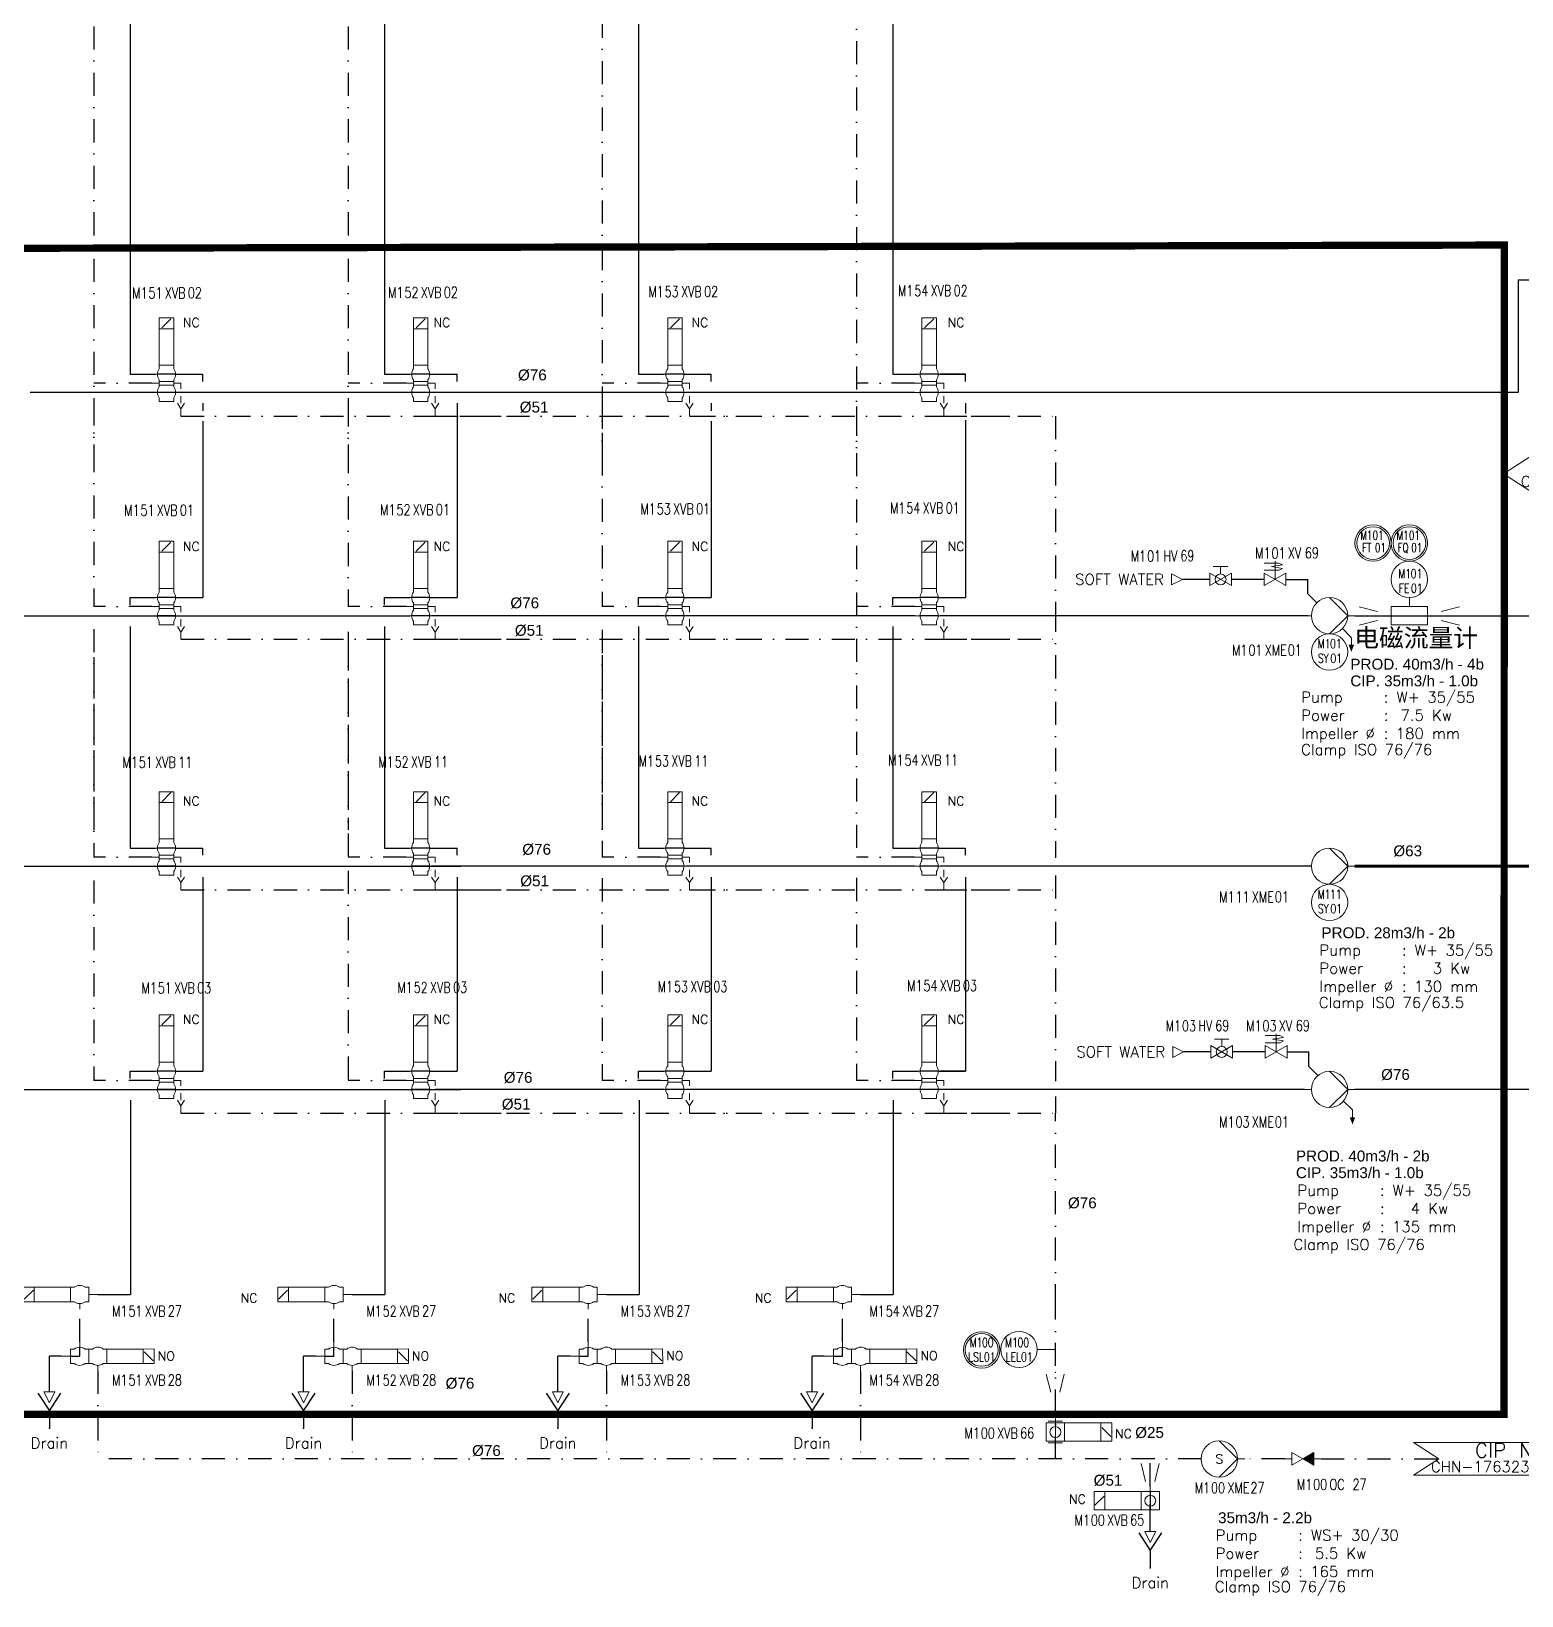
# Model space of a CAD drawing. Header units: inches. Extents: x 10153 to 11620, y 22178 to 23140.
# Drawn here: x 10433.2 to 10843.5, y 22178.2 to 22609 of the extents above; entities that cross this region are included whole.
import ezdxf
from ezdxf.enums import TextEntityAlignment as Align

# ---------------------------------------------------------------- set-up
doc = ezdxf.new("R2010")
doc.units = ezdxf.units.IN
doc.header["$MEASUREMENT"] = 0
doc.linetypes.add('ACAD_ISO02W100', pattern=[15, 12, -3])
doc.linetypes.add('DASHDOT2', pattern=[12.7, 6.35, -3.175, 0, -3.175])
for name, color, linetype, lineweight in [('15 Pipe Drain', 32, 'Continuous', 30), ('19 Pipe Process', 30, 'Continuous', 30), ('31 Equipment', 7, 'Continuous', 9), ('33 Instruments Labels', 7, 'Continuous', 9), ('43 TXT Chinese', 7, 'Continuous', 9), ('61 Revision Cloud', 1, 'Continuous', 9), ('Pipe-process', 30, 'Continuous', 70)]:
    doc.layers.add(name, color=color, linetype=linetype, lineweight=lineweight)
for name, color, linetype in [('DIAMETRE', 7, 'Continuous'), ('MATERIEL-DIVERS', 7, 'Continuous'), ('POMPES', 7, 'Continuous'), ('POMPES-PROCESS', 7, 'Continuous'), ('REPERES', 7, 'Continuous'), ('techn-data', 7, 'Continuous'), ('TEXTES', 7, 'Continuous'), ('TUYAUTERIE-EAU', 5, 'Continuous'), ('TUYAUTERIE-EGOUT', 32, 'Continuous'), ('TUYAUTERIE-NEP', 4, 'DASHDOT2'), ('TUYAUTERIE-PROCESS', 30, 'Continuous'), ('TXT_FR', 7, 'Continuous'), ('VANNES', 7, 'Continuous')]:
    doc.layers.add(name, color=color, linetype=linetype)
doc.layers.get('REPERES').off()
doc.styles.add('ROMANS', font='ROMANS.SHX')
doc.styles.add('ROMANT', font='romant')
doc.styles.get("Standard").update_dxf_attribs({"font": 'arial.ttf'})
doc.styles.add('USER1', font='TXT.SHX', dxfattribs={"bigfont": 'gbcbig.shx'})

# ---------------------------------------------------------------- blocks, each defined once
blk = doc.blocks.new('TEXT-PUMP_caract_ANGLAIS')
at = {"layer": 'techn-data', "style": 'ROMANS'}
for s, p in [('Pump', (-22, 9)), ('Power', (-22, 4)), ('Kw', (14, 4)), ('Impeller %%C', (-22, -1)), ('mm', (14, -1))]:
    blk.add_text(s, height=3, dxfattribs=at).set_placement(p)
for p in [(2, 9), (2, 4), (2, -1)]:
    blk.add_text(':', height=3, dxfattribs=at).set_placement(p, align=Align.RIGHT)
blk.add_attdef('Type', (4.23, 9), '', height=3, dxfattribs=at)
for tag, p in [('Pui', (11.76, 4)), ('Dia', (11.76, -1))]:
    blk.add_attdef(tag, text='', height=3, dxfattribs=at).set_placement(p, align=Align.RIGHT)
blk = doc.blocks.new('APV-FCE-NRV-GEN-1')
at = {"layer": '31 Equipment'}
h = blk.add_hatch(dxfattribs=at)
h.set_pattern_fill('ANSI31', color=256, scale=0.01, style=0)
h.set_pattern_definition([(45, (0, 0), (-0.02245064, 0.02245064), [])])
h.paths.add_polyline_path([(3, 1.75), (3, -1.75), (0, 0)])
at = {"layer": '31 Equipment', "linetype": 'ACAD_ISO02W100', "ltscale": 38}
for p, q in [((-3, 0), (-5, 0)), ((0, 0), (-3, 1.75)), ((-3, 1.75), (-3, -1.75)), ((0, 0), (-3, -1.75)), ((0, 0), (3, 1.75)), ((0, 0), (3, -1.75)), ((3, 1.75), (3, -1.75)), ((3, 0), (5, 0))]:
    blk.add_line(p, q, dxfattribs=at)
blk = doc.blocks.new('APV-PMP-GEN-CENTRI-1')
at = {"layer": '31 Equipment', "ltscale": 38}
for p, q in [((5, 0), (0, 5)), ((-5, 0), (-7, 0)), ((5, 0), (0, -5)), ((5, 0), (7, 0))]:
    blk.add_line(p, q, dxfattribs=at)
blk.add_circle((0, 0), 5, dxfattribs=at)
at = {"layer": '31 Equipment', "style": 'ROMANT', "flags": 8}
blk.add_attdef('I', text='', height=2.5, dxfattribs=at).set_placement((0, 0), align=Align.MIDDLE)
blk = doc.blocks.new('APV-VLV-DSEAT-SDE44-3')
at = {"layer": '31 Equipment', "ltscale": 38}
for p, q in [((1.25, 20.25), (-1.25, 17.75)), ((-2.5, 5), (-4, 5)), ((-2, 7.5), (-2, 6.5)), ((2, 7.5), (2, 6.5)), ((2.5, 5), (4, 5)), ((-2, 2.5), (-4, 2.5)), ((-2.5, 0), (-4, 0)), ((2, 2.5), (4, 2.5)), ((2.5, 0), (4, 0)), ((4, 2.5), (4, 1)), ((-2, -2.5), (-2, -1.5)), ((2, -2.5), (2, -1.5)), ((4, -4.5), (3, -3)), ((4, -1), (4, -3)), ((5, -3), (4, -4.5)), ((4, -4.5), (4, -6.5))]:
    blk.add_line(p, q, dxfattribs=at)
at = {"layer": '31 Equipment', "lineweight": 30}
for p, q in [((2.5, 5), (-2.5, 5)), ((2.5, 0), (-2.5, 0))]:
    blk.add_line(p, q, dxfattribs=at)
at = {"layer": '31 Equipment'}
for p, q in [((-2, 3), (-2, 3.5)), ((-2, 1.5), (-2, 2.5)), ((2, 3), (2, 3.5)), ((2, 1.5), (2, 2.5)), ((-2, -2.5), (2, -2.5))]:
    blk.add_line(p, q, dxfattribs=at)
at = {"layer": '31 Equipment', "ltscale": 38}
for points in [[(-2, 17.5), (2, 17.5), (2, 20.5), (-2, 20.5)], [(-2, 7.5), (2, 7.5), (2, 17.5), (-2, 17.5)], [(-2, 3), (2, 3), (2, 2), (-2, 2)]]:
    blk.add_lwpolyline(points, close=True, dxfattribs=at)
for centre, start, end in [((0, 5), 143.1301, 216.8699), ((0, 5), 323.1301, 36.8699), ((0, 0), 143.1301, 216.8699), ((0, 0), 323.1301, 36.8699)]:
    blk.add_arc(centre, 2.5, start, end, dxfattribs=at)
blk = doc.blocks.new('APV-PMP-GEN-CENTR-1')
at = {"layer": '31 Equipment', "ltscale": 38}
for p, q in [((5, 0), (0, 5)), ((-5, 0), (-7, 0)), ((5, 0), (0, -5)), ((5, 0), (7, 0))]:
    blk.add_line(p, q, dxfattribs=at)
blk.add_circle((0, 0), 5, dxfattribs=at)
blk = doc.blocks.new('APV-INS-M-L-SY')
at = {"layer": '31 Equipment', "color": 7}
blk.add_circle((0, 0), 5, dxfattribs=at)
blk = doc.blocks.new('EGOUT')
at = {"color": 7}
for p, q in [((-3.2, 9.61), (0, 4.81)), ((0, 4.81), (3.2, 9.61)), ((0, 4.81), (0, 0))]:
    blk.add_line(p, q, dxfattribs=at)
at = {"color": 7, "extrusion": (0, -1, 0)}
blk.add_point((0, 0), dxfattribs=at)
at = {"layer": 'POMPES-PROCESS', "style": 'ROMANS'}
blk.add_attdef('EGOUT', text='', height=3, dxfattribs=at).set_placement((0, -4), align=Align.MIDDLE)
blk = doc.blocks.new('APV-SIGN-ARW-FLOW-1')
at = {"layer": '31 Equipment'}
for p, q in [((-1.5, -1.5), (-1.5, 1.5)), ((-1.5, 1.5), (1.5, 0)), ((1.5, 0), (-1.5, -1.5))]:
    blk.add_line(p, q, dxfattribs=at)
blk = doc.blocks.new('APV-VLV-BFLY-SV-4')
at = {"layer": '31 Equipment', "ltscale": 38}
for p, q in [((1.25, 15.25), (-1.25, 12.75)), ((2.5, 2.5), (-2.5, 2.5)), ((-2.5, 2.5), (-2.5, -2.5)), ((2.5, -2.5), (2.5, 2.5)), ((-2.5, -2.5), (2.5, -2.5))]:
    blk.add_line(p, q, dxfattribs=at)
at = {"layer": '31 Equipment'}
for p, q in [((-4, 0), (-2.5, 0)), ((2.5, 0), (4, 0))]:
    blk.add_line(p, q, dxfattribs=at)
at = {"layer": '31 Equipment', "lineweight": 30}
blk.add_line((-2.5, 0), (2.5, 0), dxfattribs=at)
at = {"layer": '31 Equipment', "ltscale": 38}
for points in [[(-2.5, 12.5), (2.5, 12.5), (2.5, 15.5), (-2.5, 15.5)], [(-2.5, 2.5), (2.5, 2.5), (2.5, 12.5), (-2.5, 12.5)]]:
    blk.add_lwpolyline(points, close=True, dxfattribs=at)
blk.add_circle((0, 0), 1.5, dxfattribs=at)
blk = doc.blocks.new('APV-INS-M-L-FE')
at = {"layer": '31 Equipment', "color": 7}
for p, q in [((-5, -7.5), (-5, -7.5)), ((-5, -7.5), (-5, -12.5)), ((5, -7.5), (-5, -7.5)), ((0, -5), (0, -7.5)), ((5, -12.5), (5, -7.5)), ((-5, -10), (5, -10)), ((-5, -12.5), (5, -12.5))]:
    blk.add_line(p, q, dxfattribs=at)
blk.add_circle((0, 0), 5, dxfattribs=at)
at = {"layer": '33 Instruments Labels', "style": 'ROMANS', "width": 0.8, "flags": 8}
blk.add_attdef('FE', text='', height=3, dxfattribs=at).set_placement((0, 0), align=Align.MIDDLE)
blk = doc.blocks.new('APV-INS-F-L-FT')
at = {"layer": '31 Equipment'}
for radius in [5, 4.5]:
    blk.add_circle((0, 0), radius, dxfattribs=at)
blk = doc.blocks.new('APV-INS-F-L-FQ')
at = {"layer": '31 Equipment'}
for radius in [5, 4.5]:
    blk.add_circle((0, 0), radius, dxfattribs=at)
blk = doc.blocks.new('APV-PMP-GEN-FLUSH-1')
at = {"layer": '31 Equipment', "color": 7}
for p, q in [((-3.54, 3.54), (-6, 6)), ((5.99, -6), (3.53, -3.54))]:
    blk.add_line(p, q, dxfattribs=at)
at = {"layer": '31 Equipment', "linetype": 'ACAD_ISO02W100', "ltscale": 38}
blk.add_line((6, -6), (6, -8), dxfattribs=at)
at = {"layer": '31 Equipment'}
blk.add_lwpolyline([(6, -10, 0, 1.5, 0), (6, -8, 1.5, 1.5, 0)], format="xyseb", dxfattribs=at)
blk = doc.blocks.new('APV-VLVM-BALL-KHV+MF-1')
at = {"layer": '31 Equipment', "ltscale": 38}
for p, q in [((-3, 0), (-4, 0)), ((3, 0), (4, 0))]:
    blk.add_line(p, q, dxfattribs=at)
at = {"layer": '31 Equipment'}
for p, q in [((-3, 1.734), (-3, -1.734)), ((-3, -1.734), (3, 1.734)), ((3, -1.734), (-3, 1.734)), ((-2, 3.5), (2, 3.5)), ((0, 1.5), (0, 3.5)), ((3, 1.734), (3, -1.734))]:
    blk.add_line(p, q, dxfattribs=at)
blk.add_circle((0, 0), 1.5, dxfattribs=at)
blk = doc.blocks.new('APV-VLV-SOLV-22-1')
at = {"layer": '31 Equipment', "linetype": 'ACAD_ISO02W100', "ltscale": 38}
for p, q in [((-1, 4.5), (-2, 4)), ((3, 4.5), (-1, 4.5)), ((0, 0), (0, 5)), ((-2, 4), (1, 3.5)), ((-2, 3), (1, 3.5)), ((-1, 2.5), (-2, 3)), ((3, 2.5), (-1, 2.5))]:
    blk.add_line(p, q, dxfattribs=at)
at = {"layer": '31 Equipment', "ltscale": 38}
for p, q in [((-3, 0), (-4, 0)), ((3, 0), (4, 0))]:
    blk.add_line(p, q, dxfattribs=at)
at = {"layer": '31 Equipment'}
for p, q in [((-3, 1.734), (-3, -1.734)), ((-3, -1.734), (3, 1.734)), ((3, -1.734), (-3, 1.734)), ((3, 1.734), (3, -1.734))]:
    blk.add_line(p, q, dxfattribs=at)
blk = doc.blocks.new('APV-FCE-GEN-REDCON-1')
at = {"layer": '31 Equipment', "color": 7}
for p, q in [((-2.5, 2.5), (2.5, 1.25)), ((2.5, 1.25), (2.5, 1.25)), ((2.5, -1.25), (-2.5, -2.5))]:
    blk.add_line(p, q, dxfattribs=at)
blk = doc.blocks.new('APV-INS-F-L-LS')
at = {"layer": '31 Equipment'}
for radius in [5, 4.5]:
    blk.add_circle((0, 0), radius, dxfattribs=at)
at = {"layer": '33 Instruments Labels', "style": 'ROMANS', "width": 0.8}
blk.add_attdef('LS?', text='', height=3, dxfattribs=at).set_placement((0, 0), align=Align.MIDDLE)
blk = doc.blocks.new('APV-VLV-SSEAT-SW43-41')
at = {"layer": '31 Equipment', "ltscale": 38}
for p, q in [((1.25, 20.25), (-1.25, 17.75)), ((-2, 7.5), (-2, 6.5)), ((2, 7.5), (2, 6.5)), ((2.5, 5), (4, 5)), ((-2.5, 0), (-4, 0)), ((-2, 2.5), (-2, 3.5)), ((-2, 2.5), (2, 2.5)), ((-2, 2.5), (-2, 1.5)), ((2, 2.5), (2, 3.5)), ((2, 2.5), (2, 1.5)), ((-2, -1.5), (-2, -2.5)), ((-2, -2.5), (2, -2.5)), ((0, -2.5), (0, -5)), ((2, -1.5), (2, -2.5))]:
    blk.add_line(p, q, dxfattribs=at)
at = {"layer": '31 Equipment', "lineweight": 30}
for p, q in [((0, 0), (-2.5, 0)), ((0, -2.5), (0, 0))]:
    blk.add_line(p, q, dxfattribs=at)
at = {"layer": '31 Equipment', "ltscale": 38}
for points in [[(-2, 17.5), (2, 17.5), (2, 20.5), (-2, 20.5)], [(-2, 7.5), (2, 7.5), (2, 17.5), (-2, 17.5)]]:
    blk.add_lwpolyline(points, close=True, dxfattribs=at)
for centre, start, end in [((0, 5), 143.1301, 216.8699), ((0, 5), 323.1301, 36.8699), ((0, 0), 143.1301, 216.8699), ((0, 0), 323.1301, 36.8699)]:
    blk.add_arc(centre, 2.5, start, end, dxfattribs=at)
blk = doc.blocks.new('APV-VLV-SSEAT-SW41-3')
at = {"layer": '31 Equipment', "ltscale": 38}
for p, q in [((1.25, 15.25), (-1.25, 12.75)), ((-2, 2.5), (-2, 1.5)), ((2, 2.5), (2, 1.5)), ((2.5, 0), (4, 0)), ((-2, -2.5), (-2, -1.5)), ((2, -2.5), (-2, -2.5)), ((-2, -2.5), (2, -2.5)), ((0, -2.5), (0, -5)), ((2, -2.5), (2, -1.5))]:
    blk.add_line(p, q, dxfattribs=at)
for points in [[(-2, 12.5), (2, 12.5), (2, 15.5), (-2, 15.5)], [(-2, 2.5), (2, 2.5), (2, 12.5), (-2, 12.5)]]:
    blk.add_lwpolyline(points, close=True, dxfattribs=at)
for start, end in [(143.1301, 216.8699), (323.1301, 36.8699)]:
    blk.add_arc((0, 0), 2.5, start, end, dxfattribs=at)
blk = doc.blocks.new('APV-SIGN-ARW-DWG-1')
at = {"layer": '31 Equipment'}
for p, q in [((-32, 4.49), (25, 4.49)), ((-32, 4.49), (-25, 0)), ((25, 4.49), (32, 0)), ((-25, 0), (-32, -4.49)), ((32, 0), (25, -4.49)), ((-32, -4.49), (25, -4.49))]:
    blk.add_line(p, q, dxfattribs=at)
at = {"layer": '31 Equipment', "style": 'ROMANS', "width": 0.8}
for tag, p in [('TEXT1', (0, 0.37)), ('TEXT2', (0, -3.63))]:
    blk.add_attdef(tag, text='', height=3, dxfattribs=at).set_placement(p, align=Align.CENTER)
blk = doc.blocks.new('REPNORM1')
at = {"layer": 'TEXTES', "style": 'ROMANS', "width": 0.75}
for tag, p in [('ZONE', (-9.75, -1.25)), ('SOUSZONE', (-5.25, -1.25)), ('ELEMENT', (-0.75, -1.25)), ('NUM', (5.59, -1.22))]:
    blk.add_attdef(tag, p, '', height=3, dxfattribs=at)
blk = doc.blocks.new('REPINS')
at = {"layer": 'TEXTES', "style": 'ROMANS', "width": 0.75}
for tag, p in [('ZONE', (-3.3, 1)), ('SOUSZONE', (0.1, 1)), ('NUM', (0.2, -3))]:
    blk.add_attdef(tag, p, '', height=2.5, dxfattribs=at)
blk.add_attdef('ELEMENT', text='', height=2.5, dxfattribs=at).set_placement((-0.2, -3), align=Align.RIGHT)
blk = doc.blocks.new('REPINS2')
at = {"layer": 'TEXTES', "style": 'ROMANS', "width": 0.7}
for tag, p in [('ZONE', (-3.35, 0.8)), ('SOUSZONE', (0.05, 0.8)), ('NUM', (0.7, -2.6))]:
    blk.add_attdef(tag, p, '', height=2.5, dxfattribs=at)
blk.add_attdef('ELEMENT', text='', height=2.5, dxfattribs=at).set_placement((-1.56, -2.59), align=Align.CENTER)
blk = doc.blocks.new('APV-INS-M-L-LE1')
at = {"layer": '31 Equipment', "color": 7}
blk.add_line((0, -5), (0, -10), dxfattribs=at)
blk.add_circle((0, 0), 5, dxfattribs=at)
blk = doc.blocks.new('A$C2A027CBA')
at = {"layer": '31 Equipment', "ltscale": 38}
for p, q in [((0, 6.5), (0, 1.5)), ((5, 6.5), (0, 6.5)), ((2.5, 1.5), (2.5, 8)), ((5, 1.5), (5, 6.5)), ((17.75, 2.75), (15.25, 5.25)), ((0, 1.5), (5, 1.5)), ((2.5, 1.5), (2.5, 0))]:
    blk.add_line(p, q, dxfattribs=at)
at = {"layer": '31 Equipment'}
for p, q in [((4.5, 7), (0.5, 7)), ((0.5, 1), (4.5, 1))]:
    blk.add_line(p, q, dxfattribs=at)
at = {"layer": '31 Equipment', "ltscale": 38}
for points in [[(5, 6.5), (5, 1.5), (15, 1.5), (15, 6.5)], [(15, 6.5), (15, 1.5), (18, 1.5), (18, 6.5)]]:
    blk.add_lwpolyline(points, close=True, dxfattribs=at)
blk.add_circle((2.5, 4), 1.5, dxfattribs=at)

msp = doc.modelspace()

# ---------------------------------------------------------------- linework, layer by layer
at = {"layer": '15 Pipe Drain'}
for p, q in [((10544.38, 22372.59), (10562.54, 22372.59)), ((10438.14, 22234.3), (10438.14, 22244.1)), ((10441.5, 22244.1), (10438.14, 22244.1)), ((10508.14, 22234.3), (10508.14, 22244.1)), ((10511.5, 22244.1), (10508.14, 22244.1)), ((10578.14, 22234.3), (10578.14, 22244.1)), ((10581.5, 22244.1), (10578.14, 22244.1)), ((10648.14, 22234.3), (10648.14, 22244.1)), ((10651.5, 22244.1), (10648.14, 22244.1))]:
    msp.add_line(p, q, dxfattribs=at)
at = {"layer": '19 Pipe Process'}
for p, q in [((10460.38, 22822.01), (10460.38, 22548.83)), ((10530.38, 22723.26), (10530.38, 22514.57)), ((10600.38, 22702.19), (10600.38, 22514.57)), ((10670.38, 22681.13), (10670.38, 22514.57)), ((10460.38, 22570.33), (10460.38, 22514.57)), ((10842.5, 22540.57), (11014.85, 22540.57)), ((10842.5, 22540.57), (10842.5, 22509.57)), ((10460.38, 22514.57), (10467.38, 22514.57)), ((10472.88, 22514.57), (10480.38, 22514.57)), ((10480.38, 22512.57), (10480.38, 22514.57)), ((10530.38, 22514.57), (10537.38, 22514.57)), ((10542.88, 22514.57), (10550.38, 22514.57)), ((10550.38, 22512.57), (10550.38, 22514.57)), ((10600.38, 22514.57), (10607.38, 22514.57)), ((10612.88, 22514.57), (10620.38, 22514.57)), ((10620.38, 22512.57), (10620.38, 22514.57)), ((10670.38, 22514.57), (10677.38, 22514.57)), ((10682.88, 22514.57), (10690.38, 22514.57)), ((10690.38, 22514.57), (10683.38, 22514.57)), ((10690.38, 22512.57), (10690.38, 22514.57)), ((10690.38, 22512.57), (10690.38, 22514.57)), ((10607.38, 22509.57), (10432.82, 22509.57)), ((10676.38, 22509.57), (10613.38, 22509.57)), ((10842.5, 22509.57), (10683.38, 22509.57)), ((10480.38, 22506.57), (10480.38, 22504.45)), ((10550.38, 22506.57), (10550.38, 22453.08)), ((10550.38, 22506.57), (10550.38, 22504.45)), ((10620.38, 22506.57), (10620.38, 22504.45)), ((10690.38, 22506.57), (10690.38, 22503.73)), ((10480.38, 22501.61), (10480.38, 22453.08)), ((10550.38, 22501.61), (10550.38, 22453.08)), ((10620.38, 22501.61), (10620.38, 22453.08)), ((10690.38, 22501.91), (10690.38, 22453.08)), ((10460.38, 22453.08), (10467.38, 22453.08)), ((10460.38, 22451.08), (10460.38, 22453.08)), ((10472.88, 22453.08), (10480.38, 22453.08)), ((10530.38, 22453.08), (10537.38, 22453.08)), ((10530.38, 22451.08), (10530.38, 22453.08)), ((10542.88, 22453.08), (10550.38, 22453.08)), ((10600.38, 22453.08), (10607.38, 22453.08)), ((10600.38, 22451.08), (10600.38, 22453.08)), ((10612.88, 22453.08), (10620.38, 22453.08)), ((10670.38, 22453.08), (10677.38, 22453.08)), ((10670.38, 22451.08), (10670.38, 22453.08)), ((10682.88, 22453.08), (10690.38, 22453.08)), ((10369.2, 22448.08), (10537.38, 22448.08)), ((10460.38, 22445.08), (10460.38, 22384.09)), ((10530.38, 22445.08), (10530.38, 22384.09)), ((10607.38, 22448.08), (10543.38, 22448.08)), ((10600.38, 22445.08), (10600.38, 22384.09)), ((10676.38, 22448.08), (10613.38, 22448.08)), ((10670.38, 22445.08), (10670.38, 22384.09)), ((10784.61, 22448.08), (10683.38, 22448.08)), ((10797.61, 22448.08), (10873.57, 22448.08)), ((10460.38, 22384.09), (10467.38, 22384.09)), ((10472.88, 22384.09), (10480.38, 22384.09)), ((10480.38, 22382.09), (10480.38, 22384.09)), ((10530.38, 22384.09), (10537.38, 22384.09)), ((10542.88, 22384.09), (10550.38, 22384.09)), ((10550.38, 22382.09), (10550.38, 22384.09)), ((10600.38, 22384.09), (10607.38, 22384.09)), ((10612.88, 22384.09), (10620.38, 22384.09)), ((10620.38, 22382.09), (10620.38, 22384.09)), ((10670.38, 22384.09), (10677.38, 22384.09)), ((10682.88, 22384.09), (10690.38, 22384.09)), ((10690.38, 22382.09), (10690.38, 22384.09)), ((10374.41, 22379.09), (10551.39, 22379.09)), ((10480.38, 22376.09), (10480.38, 22322.6)), ((10607.38, 22379.09), (10543.38, 22379.09)), ((10550.38, 22376.09), (10550.38, 22322.6)), ((10676.38, 22379.09), (10613.38, 22379.09)), ((10620.38, 22376.09), (10620.38, 22322.6)), ((10785.61, 22379.09), (10683.38, 22379.09)), ((10690.38, 22376.09), (10690.38, 22322.6)), ((10460.38, 22322.6), (10467.38, 22322.6)), ((10460.38, 22320.6), (10460.38, 22322.6)), ((10472.88, 22322.6), (10480.38, 22322.6)), ((10530.38, 22322.6), (10537.38, 22322.6)), ((10530.38, 22320.6), (10530.38, 22322.6)), ((10542.88, 22322.6), (10550.38, 22322.6)), ((10600.38, 22322.6), (10607.38, 22322.6)), ((10600.38, 22320.6), (10600.38, 22322.6)), ((10612.88, 22322.6), (10620.38, 22322.6)), ((10670.38, 22322.6), (10677.38, 22322.6)), ((10670.38, 22320.6), (10670.38, 22322.6)), ((10682.88, 22322.6), (10690.38, 22322.6)), ((10690.38, 22322.6), (10683.38, 22322.6)), ((10374.41, 22317.6), (10551.39, 22317.6)), ((10460.5, 22314.6), (10460.5, 22261.1)), ((10530.5, 22314.6), (10530.5, 22261.1)), ((10607.38, 22317.6), (10544.38, 22317.6)), ((10600.5, 22314.6), (10600.5, 22261.1)), ((10783.61, 22317.6), (10613.38, 22317.6)), ((10670.5, 22314.6), (10670.5, 22261.1)), ((10873.57, 22317.6), (10797.61, 22317.6)), ((10451.5, 22261.1), (10460.5, 22261.1)), ((10521.5, 22261.1), (10530.5, 22261.1)), ((10591.5, 22261.1), (10600.5, 22261.1)), ((10661.5, 22261.1), (10670.5, 22261.1))]:
    msp.add_line(p, q, dxfattribs=at)
at = {"layer": '31 Equipment', "ltscale": 38}
msp.add_point((10715.12, 22239.64), dxfattribs=at)
at = {"layer": '61 Revision Cloud', "const_width": 2}
msp.add_lwpolyline([(10235.41, 22547.15), (10235.41, 22228.12), (10838.66, 22228.12), (10838.66, 22370.2), (10838.68, 22371.51), (10838.72, 22550.15), (10235.46, 22548.84)], dxfattribs=at)
at = {"layer": 'Pipe-process'}
msp.add_lwpolyline([(10797.61, 22379.09), (10873.57, 22379.09)], dxfattribs=at)
at = {"layer": 'TUYAUTERIE-EAU'}
for p, q in [((10757.61, 22458.08), (10750.12, 22458.08)), ((10772.61, 22458.08), (10763.61, 22458.08)), ((10778.61, 22458.08), (10784.61, 22458.08)), ((10784.61, 22454.08), (10784.61, 22458.08)), ((10757.92, 22327.94), (10750.43, 22327.94)), ((10772.92, 22327.94), (10763.92, 22327.94)), ((10778.92, 22327.94), (10784.92, 22327.94)), ((10784.92, 22323.94), (10784.92, 22327.94))]:
    msp.add_line(p, q, dxfattribs=at)
at = {"layer": 'TUYAUTERIE-EGOUT'}
msp.add_line((10741.26, 22195.83), (10741.26, 22203.33), dxfattribs=at)
at = {"layer": 'TUYAUTERIE-NEP'}
for p, q in [((10450.38, 22712.78), (10450.38, 22490.57)), ((10520.38, 22712.78), (10520.38, 22490.57)), ((10590.38, 22690.4), (10590.38, 22490.57)), ((10660.38, 22670.32), (10660.38, 22490.57)), ((10466.38, 22512.07), (10450.38, 22512.07)), ((10536.38, 22512.07), (10520.38, 22512.07)), ((10606.38, 22512.07), (10590.38, 22512.07)), ((10676.38, 22512.07), (10660.38, 22512.07)), ((10450.38, 22506.78), (10450.38, 22450.58)), ((10520.38, 22506.5), (10520.38, 22450.58)), ((10590.38, 22505.85), (10590.38, 22450.58)), ((10660.38, 22505.68), (10660.38, 22381.59)), ((10474.38, 22503.07), (10715.12, 22503.07)), ((10544.38, 22503.07), (10562.54, 22503.07)), ((10614.38, 22503.07), (10632.54, 22503.07)), ((10684.38, 22503.07), (10702.54, 22503.07)), ((10715.12, 22503.07), (10715.12, 22449.97)), ((10466.38, 22450.58), (10450.38, 22450.58)), ((10536.38, 22450.58), (10520.38, 22450.58)), ((10606.38, 22450.58), (10590.38, 22450.58)), ((10676.38, 22450.58), (10660.38, 22450.58)), ((10715.12, 22449.97), (10715.12, 22381.35)), ((10450.38, 22444.4), (10450.38, 22389.08)), ((10590.38, 22444.14), (10590.38, 22389.08)), ((10474.38, 22441.58), (10715.12, 22441.58)), ((10520.38, 22443.62), (10520.38, 22389.08)), ((10544.38, 22441.58), (10562.54, 22441.58)), ((10614.38, 22441.58), (10632.54, 22441.58)), ((10684.38, 22441.58), (10702.54, 22441.58)), ((10450.38, 22436.63), (10450.38, 22381.59)), ((10520.38, 22439.33), (10520.38, 22381.59)), ((10590.38, 22437.24), (10590.38, 22381.59)), ((10466.38, 22381.59), (10450.38, 22381.59)), ((10536.38, 22381.59), (10520.38, 22381.59)), ((10606.38, 22381.59), (10590.38, 22381.59)), ((10676.38, 22381.59), (10660.38, 22381.59)), ((10450.38, 22375.13), (10450.38, 22320.1)), ((10520.38, 22377.83), (10520.38, 22320.1)), ((10590.38, 22375.75), (10590.38, 22320.1)), ((10660.38, 22375.84), (10660.38, 22320.1)), ((10715.12, 22376.55), (10715.12, 22319.86)), ((10474.38, 22372.59), (10715.12, 22372.59)), ((10544.38, 22372.59), (10562.54, 22372.59)), ((10614.38, 22372.59), (10632.54, 22372.59)), ((10684.38, 22372.59), (10702.54, 22372.59)), ((10466.38, 22320.1), (10450.38, 22320.1)), ((10536.38, 22320.1), (10520.38, 22320.1)), ((10606.38, 22320.1), (10590.38, 22320.1)), ((10676.38, 22320.1), (10660.38, 22320.1)), ((10715.12, 22315.68), (10715.12, 22311.1)), ((10474.38, 22311.1), (10715.12, 22311.1)), ((10544.38, 22311.1), (10562.54, 22311.1)), ((10614.38, 22311.1), (10632.54, 22311.1)), ((10684.38, 22311.1), (10702.54, 22311.1)), ((10715.12, 22257.64), (10715.12, 22311.1)), ((10446.5, 22248.1), (10446.5, 22257.1)), ((10516.5, 22248.1), (10516.5, 22257.1)), ((10586.5, 22248.1), (10586.5, 22257.1)), ((10656.5, 22248.1), (10656.5, 22257.1)), ((10715.12, 22215.83), (10715.12, 22257.64)), ((10451.5, 22240.1), (10451.5, 22215.83)), ((10521.5, 22240.1), (10521.5, 22215.83)), ((10591.5, 22240.1), (10591.5, 22215.83)), ((10661.5, 22240.1), (10661.5, 22215.83)), ((10755.26, 22215.83), (10451.5, 22215.83)), ((10741.26, 22208.33), (10741.26, 22215.83)), ((10778.26, 22215.83), (10767.26, 22215.83)), ((10788.26, 22215.83), (10820.73, 22215.83))]:
    msp.add_line(p, q, dxfattribs=at)

# ---------------------------------------------------------------- block references
at = {"layer": '19 Pipe Process'}
msp.add_blockref('A$C2A027CBA', (10712.62, 22219.24), dxfattribs=at)
at = {"layer": '31 Equipment', "xscale": -1}
for name, p in [('APV-VLVM-BALL-KHV+MF-1', (10760.61, 22458.08)), ('APV-VLV-SOLV-22-1', (10775.61, 22458.08)), ('APV-VLV-SOLV-22-1', (10775.92, 22327.94)), ('APV-VLVM-BALL-KHV+MF-1', (10760.92, 22327.94))]:
    msp.add_blockref(name, p, dxfattribs=at)
for name, p, rotation in [('APV-SIGN-ARW-FLOW-1', (10748.62, 22458.08), 180), ('APV-SIGN-ARW-FLOW-1', (10748.93, 22327.94), 180), ('APV-VLV-BFLY-SV-4', (10741.26, 22204.33), 90)]:
    msp.add_blockref(name, p, dxfattribs=dict(at, rotation=rotation))
at = {"layer": '31 Equipment'}
for p in [(10790.61, 22448.08), (10790.92, 22317.94)]:
    msp.add_blockref('APV-PMP-GEN-FLUSH-1', p, dxfattribs=at)
at = {"layer": '33 Instruments Labels', "rotation": 89.99999999999999}
msp.add_blockref('APV-INS-M-L-LE1', (10705.12, 22245.98), dxfattribs=at)
at = {"layer": 'MATERIEL-DIVERS'}
ref = msp.add_blockref('APV-SIGN-ARW-DWG-1', (10870.49, 22487.16), dxfattribs=dict(at, xscale=-1))
ref.add_attrib('TEXT1', 'CIP N1L3-', dxfattribs={"layer": '31 Equipment', "height": 4, "style": 'USER1'}).set_placement((10870.49, 22487.53), align=Align.CENTER)
ref.add_attrib('TEXT2', 'CHN-176323-001719-EP', dxfattribs={"layer": '31 Equipment', "height": 3, "style": 'USER1'}).set_placement((10870.49, 22483.53), align=Align.CENTER)
for name, p in [('APV-INS-F-L-FQ', (10802.59, 22468.08)), ('APV-INS-F-L-FT', (10812.59, 22468.08)), ('APV-INS-M-L-FE', (10812.59, 22458.08)), ('APV-FCE-GEN-REDCON-1', (10801.3, 22448.01)), ('APV-INS-F-L-LS', (10694.83, 22245.85)), ('APV-FCE-NRV-GEN-1', (10783.26, 22215.83))]:
    msp.add_blockref(name, p, dxfattribs=at)
at = {"layer": 'MATERIEL-DIVERS', "xscale": -1}
msp.add_blockref('APV-FCE-GEN-REDCON-1', (10823.87, 22448.01), dxfattribs=at)
at = {"layer": 'MATERIEL-DIVERS'}
for name, p, rotation in [('APV-FCE-GEN-REDCON-1', (10715.08, 22236.71), 270), ('APV-SIGN-ARW-FLOW-1', (10438.14, 22232.8), 269.9999999999999), ('APV-SIGN-ARW-FLOW-1', (10508.14, 22232.8), 269.9999999999999), ('APV-SIGN-ARW-FLOW-1', (10578.14, 22232.8), 269.9999999999999), ('APV-SIGN-ARW-FLOW-1', (10648.14, 22232.8), 269.9999999999999), ('APV-FCE-GEN-REDCON-1', (10741.22, 22212.08), 270), ('APV-SIGN-ARW-FLOW-1', (10741.26, 22194.33), 270)]:
    msp.add_blockref(name, p, dxfattribs=dict(at, rotation=rotation))
for p in [(10438.14, 22224.3), (10508.14, 22224.3), (10578.14, 22224.3), (10648.14, 22224.3), (10741.26, 22185.83)]:
    msp.add_blockref('EGOUT', p, dxfattribs=at).add_auto_attribs({'EGOUT': 'Drain'})
ref = msp.add_blockref('APV-SIGN-ARW-DWG-1', (10845.73, 22215.83), dxfattribs=at)
ref.add_attrib('TEXT1', 'CIP N1L5-', dxfattribs={"layer": '31 Equipment', "height": 4, "style": 'USER1'}).set_placement((10845.73, 22216.2), align=Align.CENTER)
ref.add_attrib('TEXT2', 'CHN-176323-001719-EP', dxfattribs={"layer": '31 Equipment', "height": 3, "style": 'USER1'}).set_placement((10845.73, 22212.2), align=Align.CENTER)
at = {"layer": 'POMPES', "rotation": 0.0001520394954709}
for p in [(10790.61, 22448.08), (10790.61, 22379.09), (10790.61, 22317.6)]:
    msp.add_blockref('APV-PMP-GEN-CENTR-1', p, dxfattribs=at)
at = {"layer": 'POMPES-PROCESS'}
msp.add_blockref('APV-PMP-GEN-CENTRI-1', (10760.26, 22215.83), dxfattribs=at).add_auto_attribs({'I': 'S'})
at = {"layer": 'REPERES'}
for name, p, values in [('REPNORM1', (10541.15, 22536.84), {'ZONE': 'M1 ', 'SOUSZONE': '52', 'ELEMENT': 'XVB', 'NUM': '02'}), ('REPNORM1', (10612.81, 22537.07), {'ZONE': 'M1 ', 'SOUSZONE': '53', 'ELEMENT': 'XVB', 'NUM': '02'}), ('REPNORM1', (10681.53, 22537.33), {'ZONE': 'M1 ', 'SOUSZONE': '54', 'ELEMENT': 'XVB', 'NUM': '02'}), ('REPNORM1', (10470.69, 22536.71), {'ZONE': 'M1 ', 'SOUSZONE': '51', 'ELEMENT': 'XVB', 'NUM': '02'}), ('REPNORM1', (10468.5, 22476.86), {'ZONE': 'M1 ', 'SOUSZONE': '51', 'ELEMENT': 'XVB', 'NUM': '01'}), ('REPNORM1', (10538.96, 22476.99), {'ZONE': 'M1 ', 'SOUSZONE': '52', 'ELEMENT': 'XVB', 'NUM': '01'}), ('REPNORM1', (10610.62, 22477.22), {'ZONE': 'M1 ', 'SOUSZONE': '53', 'ELEMENT': 'XVB', 'NUM': '01'}), ('REPNORM1', (10679.34, 22477.47), {'ZONE': 'M1 ', 'SOUSZONE': '54', 'ELEMENT': 'XVB', 'NUM': '01'}), ('REPINS2', (10802.41, 22468.16), {'ZONE': 'M1 ', 'SOUSZONE': '01', 'NUM': '01', 'ELEMENT': 'FT'}), ('REPINS2', (10812.41, 22468.16), {'ZONE': 'M1 ', 'SOUSZONE': '01', 'NUM': '01', 'ELEMENT': 'FQ'}), ('REPINS', (10812.83, 22457.39), {'ZONE': 'M1 ', 'SOUSZONE': '01', 'ELEMENT': 'FE', 'NUM': '01'}), ('REPNORM1', (10773.52, 22438.32), {'ZONE': 'M1 ', 'SOUSZONE': '01', 'ELEMENT': 'XME', 'NUM': '01'}), ('REPINS', (10790.64, 22438.1), {'ZONE': 'M1 ', 'SOUSZONE': '01', 'ELEMENT': 'SY', 'NUM': '01'}), ('REPNORM1', (10538.47, 22407.56), {'ZONE': 'M1 ', 'SOUSZONE': '52', 'ELEMENT': 'XVB', 'NUM': '11'}), ('REPNORM1', (10610.13, 22407.79), {'ZONE': 'M1 ', 'SOUSZONE': '53', 'ELEMENT': 'XVB', 'NUM': '11'}), ('REPNORM1', (10678.85, 22408.04), {'ZONE': 'M1 ', 'SOUSZONE': '54', 'ELEMENT': 'XVB', 'NUM': '11'}), ('REPNORM1', (10468.01, 22407.43), {'ZONE': 'M1 ', 'SOUSZONE': '51', 'ELEMENT': 'XVB', 'NUM': '11'}), ('REPNORM1', (10769.97, 22370.37), {'ZONE': 'M1 ', 'SOUSZONE': '11', 'ELEMENT': 'XME', 'NUM': '01'}), ('REPINS', (10790.64, 22369.11), {'ZONE': 'M1 ', 'SOUSZONE': '11', 'ELEMENT': 'SY', 'NUM': '01'}), ('REPNORM1', (10473.24, 22345.3), {'ZONE': 'M1 ', 'SOUSZONE': '51', 'ELEMENT': 'XVB', 'NUM': '03'}), ('REPNORM1', (10543.7, 22345.43), {'ZONE': 'M1 ', 'SOUSZONE': '52', 'ELEMENT': 'XVB', 'NUM': '03'}), ('REPNORM1', (10615.36, 22345.65), {'ZONE': 'M1 ', 'SOUSZONE': '53', 'ELEMENT': 'XVB', 'NUM': '03'}), ('REPNORM1', (10684.08, 22345.91), {'ZONE': 'M1 ', 'SOUSZONE': '54', 'ELEMENT': 'XVB', 'NUM': '03'}), ('REPNORM1', (10769.97, 22308.36), {'ZONE': 'M1 ', 'SOUSZONE': '03', 'ELEMENT': 'XME', 'NUM': '01'}), ('REPNORM1', (10465.17, 22256.29), {'ZONE': 'M1 ', 'SOUSZONE': '51', 'ELEMENT': 'XVB', 'NUM': '27'}), ('REPNORM1', (10535.17, 22256.29), {'ZONE': 'M1 ', 'SOUSZONE': '52', 'ELEMENT': 'XVB', 'NUM': '27'}), ('REPNORM1', (10605.17, 22256.29), {'ZONE': 'M1 ', 'SOUSZONE': '53', 'ELEMENT': 'XVB', 'NUM': '27'}), ('REPNORM1', (10673.67, 22256.29), {'ZONE': 'M1 ', 'SOUSZONE': '54', 'ELEMENT': 'XVB', 'NUM': '27'}), ('REPNORM1', (10465.17, 22237.29), {'ZONE': 'M1 ', 'SOUSZONE': '51', 'ELEMENT': 'XVB', 'NUM': '28'}), ('REPNORM1', (10535.17, 22237.29), {'ZONE': 'M1 ', 'SOUSZONE': '52', 'ELEMENT': 'XVB', 'NUM': '28'}), ('REPNORM1', (10605.17, 22237.29), {'ZONE': 'M1 ', 'SOUSZONE': '53', 'ELEMENT': 'XVB', 'NUM': '28'}), ('REPNORM1', (10673.67, 22237.29), {'ZONE': 'M1 ', 'SOUSZONE': '54', 'ELEMENT': 'XVB', 'NUM': '28'}), ('REPNORM1', (10699.84, 22222.69), {'ZONE': 'M1 ', 'SOUSZONE': '00', 'ELEMENT': 'XVB', 'NUM': '66'}), ('REPNORM1', (10763.23, 22207.61), {'ZONE': 'M1 ', 'SOUSZONE': '00', 'ELEMENT': 'XME', 'NUM': '27'}), ('REPNORM1', (10791.36, 22208.54), {'ZONE': 'M1', 'SOUSZONE': '00', 'ELEMENT': 'OC', 'NUM': '27'}), ('REPNORM1', (10730.14, 22198.71), {'ZONE': 'M1 ', 'SOUSZONE': '00', 'ELEMENT': 'XVB', 'NUM': '65'})]:
    msp.add_blockref(name, p, dxfattribs=at).add_auto_attribs(values)
ref = msp.add_blockref('REPNORM1', (10745.62, 22464.24), dxfattribs=at)
ref.add_attrib('ZONE', 'M1 ', (10735.87, 22462.99), dxfattribs={"layer": 'TEXTES', "height": 3, "style": 'ROMANS', "width": 0.75})
ref.add_attrib('SOUSZONE', '01', (10740.37, 22462.99), dxfattribs={"layer": 'TEXTES', "height": 3, "style": 'ROMANS', "width": 0.75})
ref.add_attrib('ELEMENT', 'HV', (10744.87, 22462.99), dxfattribs={"layer": 'TEXTES', "height": 3, "style": 'ROMANS', "width": 0.75})
ref.add_attrib('NUM', '69', (10749.54, 22463.08), dxfattribs={"layer": 'TEXTES', "height": 3, "style": 'ROMANS', "width": 0.75})
ref = msp.add_blockref('REPNORM1', (10779.9, 22465.06), dxfattribs=at)
ref.add_attrib('ZONE', 'M1 ', (10770.15, 22463.81), dxfattribs={"layer": 'TEXTES', "height": 3, "style": 'ROMANS', "width": 0.75})
ref.add_attrib('SOUSZONE', '01', (10774.65, 22463.81), dxfattribs={"layer": 'TEXTES', "height": 3, "style": 'ROMANS', "width": 0.75})
ref.add_attrib('ELEMENT', 'XV', (10779.15, 22463.81), dxfattribs={"layer": 'TEXTES', "height": 3, "style": 'ROMANS', "width": 0.75})
ref.add_attrib('NUM', '69', (10783.82, 22463.9), dxfattribs={"layer": 'TEXTES', "height": 3, "style": 'ROMANS', "width": 0.75})
ref = msp.add_blockref('REPNORM1', (10755.22, 22334.86), dxfattribs=at)
ref.add_attrib('ZONE', 'M1 ', (10745.47, 22333.61), dxfattribs={"layer": 'TEXTES', "height": 3, "style": 'ROMANS', "width": 0.75})
ref.add_attrib('SOUSZONE', '03', (10749.97, 22333.61), dxfattribs={"layer": 'TEXTES', "height": 3, "style": 'ROMANS', "width": 0.75})
ref.add_attrib('ELEMENT', 'HV', (10754.48, 22333.61), dxfattribs={"layer": 'TEXTES', "height": 3, "style": 'ROMANS', "width": 0.75})
ref.add_attrib('NUM', '69', (10759.14, 22333.69), dxfattribs={"layer": 'TEXTES', "height": 3, "style": 'ROMANS', "width": 0.75})
ref = msp.add_blockref('REPNORM1', (10777.41, 22334.86), dxfattribs=at)
ref.add_attrib('ZONE', 'M1 ', (10767.66, 22333.61), dxfattribs={"layer": 'TEXTES', "height": 3, "style": 'ROMANS', "width": 0.75})
ref.add_attrib('SOUSZONE', '03', (10772.16, 22333.61), dxfattribs={"layer": 'TEXTES', "height": 3, "style": 'ROMANS', "width": 0.75})
ref.add_attrib('ELEMENT', 'XV', (10776.66, 22333.61), dxfattribs={"layer": 'TEXTES', "height": 3, "style": 'ROMANS', "width": 0.75})
ref.add_attrib('NUM', '69', (10781.33, 22333.69), dxfattribs={"layer": 'TEXTES', "height": 3, "style": 'ROMANS', "width": 0.75})
ref = msp.add_blockref('REPINS', (10694.8, 22245.65), dxfattribs=at)
ref.add_attrib('ZONE', 'M1 ', (10691.5, 22246.65), dxfattribs={"layer": 'TEXTES', "height": 2.5, "style": 'ROMANS', "width": 0.75})
ref.add_attrib('SOUSZONE', '00', (10694.9, 22246.65), dxfattribs={"layer": 'TEXTES', "height": 2.5, "style": 'ROMANS', "width": 0.75})
ref.add_attrib('ELEMENT', 'LSL', dxfattribs={"layer": 'TEXTES', "height": 2.5, "style": 'ROMANS', "width": 0.75}).set_placement((10695.43, 22242.65), align=Align.RIGHT)
ref.add_attrib('NUM', '01', (10695.43, 22242.65), dxfattribs={"layer": 'TEXTES', "height": 2.5, "style": 'ROMANS', "width": 0.75})
ref = msp.add_blockref('REPINS', (10704.59, 22245.65), dxfattribs=at)
ref.add_attrib('ZONE', 'M1 ', (10701.29, 22246.65), dxfattribs={"layer": 'TEXTES', "height": 2.5, "style": 'ROMANS', "width": 0.75})
ref.add_attrib('SOUSZONE', '00', (10704.69, 22246.65), dxfattribs={"layer": 'TEXTES', "height": 2.5, "style": 'ROMANS', "width": 0.75})
ref.add_attrib('ELEMENT', 'LEL', dxfattribs={"layer": 'TEXTES', "height": 2.5, "style": 'ROMANS', "width": 0.75}).set_placement((10705.66, 22242.65), align=Align.RIGHT)
ref.add_attrib('NUM', '01', (10705.66, 22242.65), dxfattribs={"layer": 'TEXTES', "height": 2.5, "style": 'ROMANS', "width": 0.75})
at = {"layer": 'TUYAUTERIE-PROCESS'}
for p, values in [((10804.8, 22415.15), {'Dia': '180', 'Pui': '7.5', 'Type': 'W+ 35/55'}), ((10809.83, 22345.47), {'Dia': '130', 'Pui': '3', 'Type': 'W+ 35/55'}), ((10803.77, 22279.32), {'Dia': '135', 'Pui': '4', 'Type': 'W+ 35/55'}), ((10781.26, 22184.33), {'Dia': '165', 'Pui': '5.5', 'Type': 'WS+ 30/30'})]:
    msp.add_blockref('TEXT-PUMP_caract_ANGLAIS', p, dxfattribs=at).add_auto_attribs(values)
at = {"layer": 'VANNES'}
for name, p in [('APV-VLV-DSEAT-SDE44-3', (10470.38, 22509.57)), ('APV-VLV-DSEAT-SDE44-3', (10540.38, 22509.57)), ('APV-VLV-DSEAT-SDE44-3', (10610.38, 22509.57)), ('APV-VLV-DSEAT-SDE44-3', (10680.38, 22509.57)), ('APV-VLV-DSEAT-SDE44-3', (10470.38, 22448.08)), ('APV-VLV-DSEAT-SDE44-3', (10540.38, 22448.08)), ('APV-VLV-DSEAT-SDE44-3', (10610.38, 22448.08)), ('APV-VLV-DSEAT-SDE44-3', (10680.38, 22448.08)), ('APV-INS-M-L-SY', (10790.61, 22438.08)), ('APV-VLV-DSEAT-SDE44-3', (10470.38, 22379.09)), ('APV-VLV-DSEAT-SDE44-3', (10540.38, 22379.09)), ('APV-VLV-DSEAT-SDE44-3', (10610.38, 22379.09)), ('APV-VLV-DSEAT-SDE44-3', (10680.38, 22379.09)), ('APV-INS-M-L-SY', (10790.61, 22369.09)), ('APV-VLV-DSEAT-SDE44-3', (10470.38, 22317.6)), ('APV-VLV-DSEAT-SDE44-3', (10540.38, 22317.6)), ('APV-VLV-DSEAT-SDE44-3', (10610.38, 22317.6)), ('APV-VLV-DSEAT-SDE44-3', (10680.38, 22317.6))]:
    msp.add_blockref(name, p, dxfattribs=at)
at = {"layer": 'VANNES', "xscale": -1, "rotation": 90}
for p in [(10446.5, 22261.1), (10516.5, 22261.1), (10586.5, 22261.1), (10656.5, 22261.1)]:
    msp.add_blockref('APV-VLV-SSEAT-SW41-3', p, dxfattribs=at)
at = {"layer": 'VANNES', "rotation": 270.0317343014626}
for p in [(10446.5, 22244.1), (10516.5, 22244.1), (10586.5, 22244.1), (10656.5, 22244.1)]:
    msp.add_blockref('APV-VLV-SSEAT-SW43-41', p, dxfattribs=at)

# ---------------------------------------------------------------- texts
at = {"layer": '43 TXT Chinese', "insert": (10797.41, 22444.48), "char_height": 5, "width": 36.4455, "attachment_point": 1}
msp.add_mtext('{\\fKaiTi|b0|i0|c134|p49;电磁流量计}', dxfattribs=at)
at = {"layer": 'DIAMETRE'}
for s, p in [('%%C76', (10567.16, 22512.88)), ('%%C51', (10567.64, 22504.03)), ('%%C76', (10565.07, 22450.11)), ('%%C51', (10566.29, 22442.54)), ('PROD. 40m3/h - 4b', (10796.33, 22433.21)), ('CIP. 35m3/h - 1.0b', (10796.33, 22428.62)), ('%%C76', (10568.35, 22382.23)), ('%%C63', (10808.17, 22381.81)), ('%%C51', (10567.79, 22373.55)), ('PROD. 28m3/h - 2b', (10788.37, 22359.25)), ('%%C76', (10804.8, 22320.22)), ('%%C76', (10563.24, 22319.41)), ('%%C51', (10562.7, 22312.06)), ('PROD. 40m3/h - 2b', (10781.35, 22297.76)), ('CIP. 35m3/h - 1.0b', (10781.35, 22293.17)), ('%%C76', (10718.58, 22284.86)), ('%%C76', (10547.23, 22235.18)), ('%%C25', (10737.09, 22221.62)), ('%%C76', (10554.52, 22216.64)), ('%%C51', (10725.66, 22208.46)), ('35m3/h - 2.2b', (10759.92, 22198.14))]:
    msp.add_text(s, height=3, dxfattribs=at).set_placement(p)
at = {"layer": 'techn-data', "style": 'ROMANS'}
for s, p in [('NC', (10477.21, 22528.82)), ('NC', (10546.23, 22528.82)), ('NC', (10617.24, 22528.82)), ('NC', (10687.79, 22528.82)), ('NC', (10477.21, 22467.15)), ('NC', (10546.23, 22467.15)), ('NC', (10617.24, 22467.15)), ('NC', (10687.79, 22467.15)), ('NC', (10477.21, 22397.03)), ('NC', (10546.23, 22397.03)), ('NC', (10617.24, 22397.03)), ('NC', (10687.79, 22397.03)), ('NC', (10477.21, 22336.89)), ('NC', (10546.23, 22336.89)), ('NC', (10617.24, 22336.89)), ('NC', (10687.79, 22336.89)), ('NC', (10493.12, 22260.18)), ('NC', (10564.12, 22260.18)), ('NC', (10634.68, 22260.18)), ('NO', (10470.34, 22244.17)), ('NO', (10540.34, 22244.21)), ('NO', (10610.34, 22244.25)), ('NO', (10680.34, 22244.29)), ('NC', (10733.87, 22222.81)), ('NC', (10721.2, 22204.75))]:
    msp.add_text(s, height=2.5, dxfattribs=at).set_placement(p, align=Align.MIDDLE_CENTER)
at = {"layer": 'TXT_FR', "style": 'ROMANS'}
for s, p in [('Clamp ISO 76/76', (10782.77, 22409.7)), ('Clamp ISO 76/63.5', (10787.67, 22340.03)), ('Clamp ISO 76/76', (10780.69, 22273.4)), ('Clamp ISO 76/76', (10759.01, 22179.16))]:
    msp.add_text(s, height=3, dxfattribs=at).set_placement(p)
at = {"layer": 'TXT_FR', "char_height": 3, "width": 55, "attachment_point": 5, "style": 'ROMANS'}
for insert in [(10732.79, 22458.08), (10733.11, 22327.94)]:
    msp.add_mtext('SOFT WATER', dxfattribs=dict(at, insert=insert))

doc.saveas('drawing.dxf')
